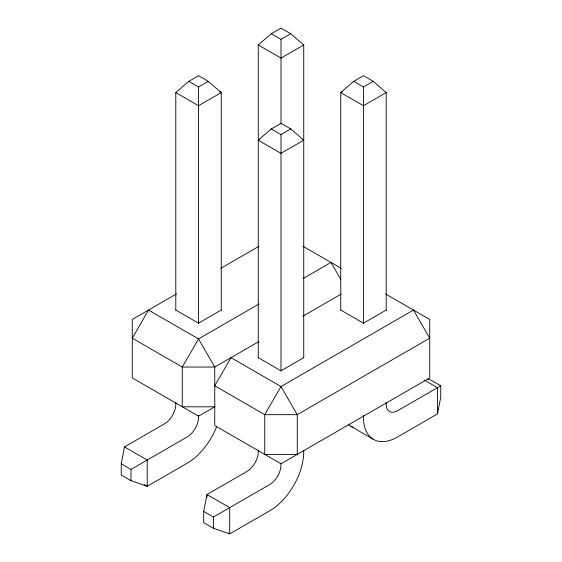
<?xml version="1.0" encoding="UTF-8"?>
<svg xmlns="http://www.w3.org/2000/svg" width="562" height="562" viewBox="0 0 562 562"><rect width="100%" height="100%" fill="white"/><g stroke="black" fill="none" stroke-linecap="round" stroke-linejoin="round"><path stroke-width="0.84" d="M216.686 426.495A48.22 27.84 -60 0 1 187.16 463.221L147.216 486.285L130.981 480.658L121.244 475.038L121.244 463.783L124.49 446.916L164.427 423.853A16.073 9.28 -60 0 0 175.794 404.169L175.794 402.413M303.733 450.036L303.733 451.785A48.22 27.84 -60 0 1 269.634 510.844L229.696 533.9L213.462 528.273L203.718 522.653L203.718 511.406L206.964 494.532L246.908 471.469A16.073 9.28 -60 0 0 258.267 451.785L258.267 450.036M363.474 415.536L363.474 417.292A48.22 27.84 -60 0 0 397.573 436.976L437.51 413.92L440.756 397.046L440.756 385.799L431.019 380.172L427.766 379.048M175.794 310.259L175.794 92.59L188.783 81.342L198.527 75.715L208.263 81.342L221.252 92.59L221.252 310.259M258.267 357.875L258.267 44.974L271.256 33.727L281 28.1L290.744 33.727L303.733 44.974L303.733 357.875M258.267 140.205L271.256 128.958L281 123.338L290.744 128.958L303.733 140.205L281 153.328L258.267 140.205L259.785 139.334M386.206 310.259L386.206 92.59L373.217 81.342L363.474 75.715L353.737 81.342L340.748 92.59L340.748 310.259M188.783 81.342L198.527 86.962L208.263 81.342M271.256 33.727L281 39.347L290.744 33.727M303.733 44.974L281 58.097L258.267 44.974M342.265 91.718L340.748 92.59L363.474 105.712L386.206 92.59M271.256 128.958L281 134.585L290.744 128.958M353.737 81.342L363.474 86.962L373.217 81.342M176.531 293.884L132.281 319.434L132.281 377.924L198.527 416.168L215.176 406.551M220.859 268.292L259.047 246.247M221.252 310.055L198.527 323.178L175.794 310.055M259.089 303.965L198.527 338.928L182.285 367.049L182.285 406.797L214.761 406.797M302.995 278.612L331.004 262.44L340.656 279.159M259.005 341.506L214.761 367.049L182.285 367.049L132.281 338.176L148.516 310.055L198.527 338.928L214.761 367.049L214.761 425.539L281 463.783L429.719 377.924L429.719 319.434L385.448 293.877M302.911 316.153L341.183 294.059M303.733 357.678L281 370.801L258.267 357.678M386.206 310.055L363.474 323.178L340.748 310.055M121.244 463.783L130.981 469.411L187.16 436.976A16.073 9.28 -60 0 0 198.527 417.292L198.527 415.536M203.718 511.406L213.462 517.026L269.634 484.592A16.073 9.28 -60 0 0 281 464.907L281 463.158M440.756 385.799L397.573 410.731A16.073 9.28 -60 0 1 386.206 404.169L386.206 402.413M219.735 91.718L221.252 92.59L198.527 105.712L175.794 92.59M302.216 139.334L303.733 140.205M302.974 246.254L341.183 268.313M424.633 380.235L437.51 387.675L437.51 413.92M350.73 426.242L373.463 439.365M124.49 446.916L147.216 460.039L147.216 486.285L144.188 484.535M228.179 533.022L229.696 533.9L229.696 507.655L206.964 494.532L206.964 497.152M363.474 86.962L363.474 323.382M281 39.347L281 123.921M281 134.585L281 370.997M213.462 517.026L213.462 528.273M198.527 86.962L198.527 323.382M130.981 469.411L130.981 480.658M353.21 427.408A48.22 27.84 -60 0 1 348.489 424.675M230.996 357.678L214.761 385.799L264.765 414.665L297.235 414.665L429.719 338.176L413.484 310.055L281 386.544L264.765 414.665L264.765 454.412L297.235 454.412L297.235 414.665L281 386.544L230.996 357.678"/></g></svg>
